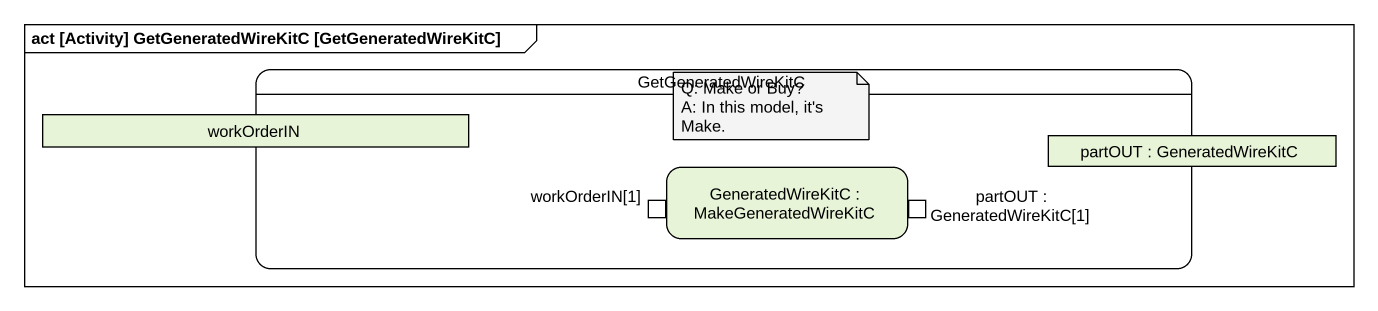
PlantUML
@startuml
mainframe act [Activity] GetGeneratedWireKitC [GetGeneratedWireKitC]
hide empty description
state GetGeneratedWireKitC {
  state workOrderIN <<object>>
  state "partOUT : GeneratedWireKitC" as partOUT <<object>>
  state "GeneratedWireKitC : MakeGeneratedWireKitC" as GeneratedWireKitC {
    state "workOrderIN[1]" as workOrderIN_1 <<inputPin>>
    state "partOUT : GeneratedWireKitC[1]" as partOUT_GeneratedWireKitC_1 <<outputPin>>
  }
}
note as N1
  Q: Make or Buy?
  A: In this model, it's Make.
end note
@enduml
